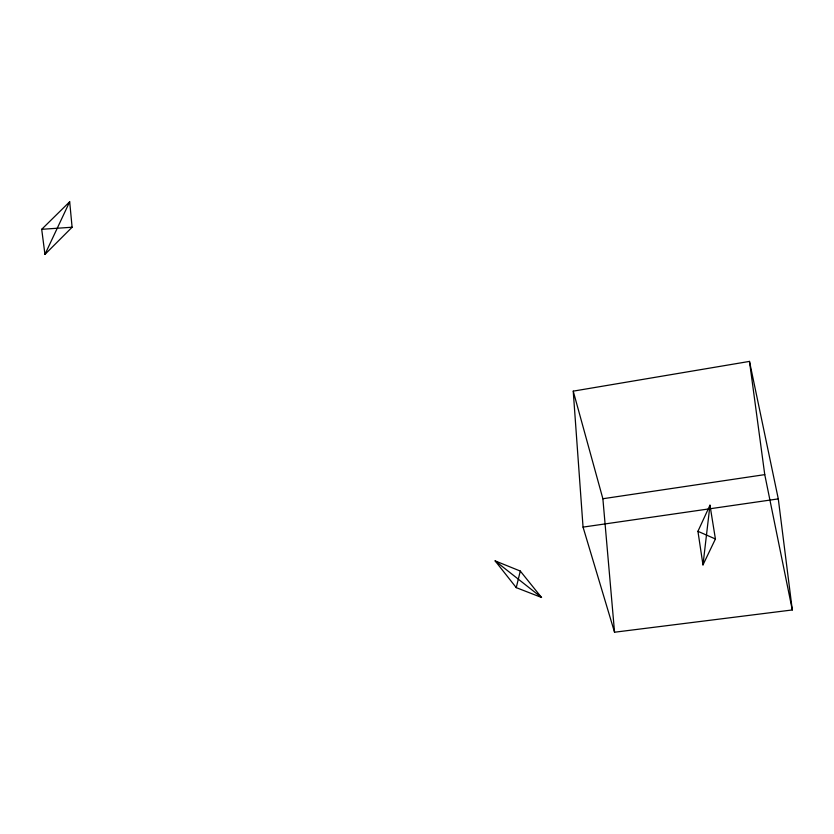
<?xml version="1.0" encoding="UTF-8"?>
<svg xmlns="http://www.w3.org/2000/svg" width="834" height="834" viewBox="0 0 834 834"><rect width="100%" height="100%" fill="white"/><g stroke="black" fill="none" stroke-linecap="round" stroke-linejoin="round"><path stroke-width="1.25" d="M702.979 564.889L709.974 505.206L697.933 531.31L702.979 564.889L715.416 538.983L709.974 505.206M516.246 587.636L520.291 571.061L495.135 560.886L516.246 587.636L541.527 597.467L520.291 571.061M44.953 254.391L69.681 201.776L72.099 227.234L44.953 254.391L41.7 229.308L69.681 201.776M573.229 391.146L749.485 361.403L778.289 498.888L792.3 609.956L614.543 632.224L583.049 527.109L573.229 391.146L602.878 498.742L614.543 632.224M602.878 498.742L764.757 474.629L792.3 609.956M583.049 527.109L778.289 498.888M41.7 229.308L72.099 227.234M697.933 531.31L715.416 538.983M495.135 560.886L541.527 597.467M749.485 361.403L764.757 474.629"/></g></svg>
